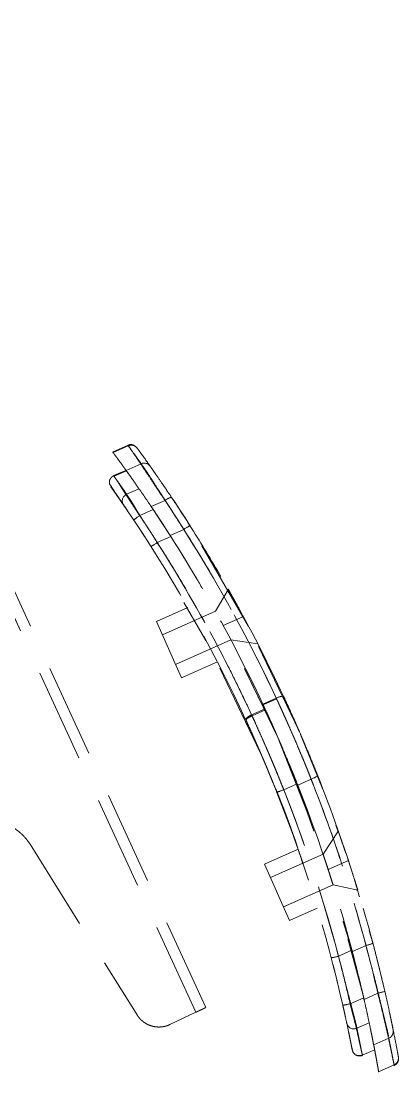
# Model space of a CAD drawing. Header units: millimetres. Extents: x 0 to 589, y 0 to 415.
# Drawn here: x 159.7 to 164.84, y 68.47 to 82.77 of the extents above; entities that cross this region are included whole.
import ezdxf

# ---------------------------------------------------------------- set-up
doc = ezdxf.new("R2010")
doc.units = ezdxf.units.MM
doc.linetypes.add('HIDDEN', pattern=[1.905, 1.27, -0.635])

msp = doc.modelspace()

# ---------------------------------------------------------------- linework, layer by layer
at = {"color": 7, "linetype": 'HIDDEN', "lineweight": 18}
for p, q in [((162.0799, 69.2811), (155.8945, 82.7265)), ((162.0799, 69.2811), (155.8945, 82.7264)), ((162.2154, 69.3452), (156.0381, 82.7731)), ((161.1561, 76.9976), (160.946, 76.904)), ((161.16, 76.9909), (160.9533, 76.8989)), ((160.9533, 76.8988), (160.9486, 76.9052)), ((161.3562, 76.8544), (161.3031, 76.9284)), ((161.1301, 76.6559), (161.3348, 76.7471)), ((161.133, 76.652), (160.9652, 76.5772)), ((161.1296, 76.6571), (161.1309, 76.6551)), ((160.9243, 76.428), (160.9243, 76.428)), ((160.9244, 76.4279), (160.9243, 76.428)), ((160.9245, 76.4277), (160.9244, 76.4279)), ((160.9245, 76.4278), (160.9244, 76.4279)), ((161.1368, 76.3318), (161.3056, 76.407)), ((161.4715, 76.164), (161.6594, 76.2477)), ((161.3155, 76.0412), (161.499, 76.1229)), ((161.4975, 76.1252), (161.4617, 76.1784)), ((161.7289, 75.771), (161.4888, 76.1381)), ((161.9144, 75.8537), (161.7289, 75.771)), ((162.798, 74.5318), (162.0013, 75.9016)), ((161.7391, 75.755), (161.5545, 75.6728)), ((162.5226, 75.0385), (162.3451, 74.7387)), ((162.217, 74.3401), (161.9149, 74.8573)), ((161.5431, 74.6009), (161.9709, 74.7914)), ((161.6247, 74.4178), (162.3451, 74.7386)), ((161.8848, 73.8336), (161.5431, 74.6009)), ((162.4514, 74.5455), (162.726, 74.6678)), ((163.4801, 73.1147), (162.8114, 74.5079)), ((161.8022, 74.016), (162.5566, 74.352)), ((162.5553, 74.3512), (162.9248, 74.295)), ((162.9572, 72.8187), (162.281, 74.226)), ((161.8837, 73.8331), (162.3741, 74.0514)), ((162.7417, 73.9591), (163.1879, 73.0393)), ((162.748, 73.9468), (163.1863, 73.0436)), ((163.182, 73.5484), (162.981, 73.4588)), ((163.1733, 73.5579), (162.9903, 73.4764)), ((163.1738, 73.5569), (163.1734, 73.5577)), ((163.021, 73.4102), (162.8387, 73.329)), ((162.8446, 73.3162), (163.027, 73.3974)), ((162.9856, 73.4854), (163.021, 73.4102)), ((163.027, 73.3974), (163.021, 73.4102)), ((162.7571, 73.2665), (162.7578, 73.2649)), ((162.7578, 73.2649), (162.7627, 73.2542)), ((162.8395, 73.3273), (162.8391, 73.3282)), ((162.8446, 73.3162), (162.8395, 73.3273)), ((163.1863, 73.0436), (163.6033, 71.983)), ((163.8064, 72.3147), (163.5048, 73.0633)), ((163.4587, 72.3912), (163.2761, 72.3098)), ((163.6869, 71.7457), (163.4587, 72.3911)), ((163.4656, 72.3739), (163.6486, 72.4554)), ((163.1821, 72.2753), (163.1825, 72.2741)), ((163.1821, 72.2753), (163.1825, 72.2741)), ((163.1825, 72.2741), (163.1831, 72.2726)), ((163.1825, 72.2741), (163.1831, 72.2726)), ((164.0212, 71.749), (163.8106, 71.4345)), ((159.8225, 71.5671), (161.2797, 69.244)), ((163.0136, 71.2988), (163.4701, 71.5021)), ((163.0951, 71.1158), (163.8106, 71.4344)), ((163.8106, 71.4344), (163.8106, 71.4344)), ((163.3553, 70.5315), (163.0136, 71.2988)), ((163.8805, 71.225), (164.1557, 71.3476)), ((163.2727, 70.714), (163.9492, 71.0153)), ((163.9479, 71.0145), (164.2855, 70.9441)), ((163.3542, 70.531), (163.7313, 70.699)), ((164.0839, 70.5212), (164.2052, 70.1248)), ((164.0868, 70.5102), (164.21, 70.1066)), ((164.4901, 70.2207), (164.44, 70.3923)), ((164.3647, 69.4782), (164.1491, 70.2782)), ((164.0213, 70.0429), (164.2052, 70.1248)), ((164.21, 70.1066), (164.3959, 70.1894)), ((164.3699, 69.4557), (164.5573, 69.5391)), ((164.3647, 69.4782), (164.1799, 69.3959)), ((161.7259, 69.1136), (162.0799, 69.2811)), ((164.4398, 69.1368), (164.2725, 69.0623)), ((164.4348, 69.1595), (164.4398, 69.1368)), ((164.7082, 68.9299), (164.5004, 68.8374)), ((164.2079, 68.7709), (164.2079, 68.771)), ((164.2079, 68.771), (164.2079, 68.7709)), ((164.2079, 68.7708), (164.2079, 68.7709)), ((164.2079, 68.7709), (164.2079, 68.7707)), ((164.2079, 68.7707), (164.2079, 68.7708)), ((164.2079, 68.7707), (164.2079, 68.7708)), ((164.3448, 68.6951), (164.5142, 68.7705)), ((164.5138, 68.768), (164.5127, 68.7737)), ((164.5646, 68.4681), (164.7799, 68.5639)), ((164.5683, 68.4707), (164.5685, 68.4698))]:
    msp.add_line(p, q, dxfattribs=at)
for points, knots in [([(161.6593, 76.2478), (161.6308, 76.2904), (161.6053, 76.3286), (161.5593, 76.3976), (161.5388, 76.4285), (161.4829, 76.5125), (161.4531, 76.5573), (161.4116, 76.6198), (161.3983, 76.64), (161.3721, 76.6793), (161.3594, 76.6984), (161.3228, 76.7534), (161.3003, 76.787), (161.2394, 76.8771), (161.2076, 76.9229), (161.1808, 76.9612), (161.1761, 76.9679), (161.168, 76.9794), (161.1647, 76.9841), (161.1566, 76.9957), (161.1537, 76.9997), (161.1539, 76.9994)], [0, 0, 0, 0, 0.0625, 0.0625, 0.125, 0.125, 0.25, 0.25, 0.3125, 0.3125, 0.375, 0.375, 0.5, 0.5, 0.75, 0.75, 0.8125, 0.8125, 0.875, 0.875, 1, 1, 1, 1]), ([(161.2813, 76.9588), (161.2628, 76.9766), (161.2354, 77.0031), (161.1872, 77.0099), (161.165, 77.0029), (161.1539, 76.9994)], [0, 0, 0, 0, 0.5067311, 0.7539431, 1, 1, 1, 1]), ([(161.2367, 76.9917), (161.2333, 76.9934), (161.22, 77), (161.1924, 77.0014), (161.1709, 76.9944), (161.16, 76.9909)], [0, 0, 0, 0, 0.1432226, 0.5658166, 1, 1, 1, 1]), ([(161.2754, 76.967), (161.2754, 76.967), (161.2783, 76.963), (161.2862, 76.9522), (161.2894, 76.9477), (161.2972, 76.937), (161.3017, 76.9308), (161.317, 76.9097), (161.3296, 76.8923), (161.3589, 76.8517), (161.3756, 76.8284), (161.4125, 76.7766), (161.4328, 76.748), (161.4658, 76.7013), (161.4772, 76.6851), (161.5009, 76.6514), (161.513, 76.634), (161.5509, 76.5796), (161.5785, 76.5399), (161.6314, 76.4628), (161.6509, 76.4341), (161.6956, 76.3683), (161.7206, 76.3311), (161.7491, 76.2885)], [0, 0, 0, 0, 0.125, 0.125, 0.1875, 0.1875, 0.25, 0.25, 0.375, 0.375, 0.5, 0.5, 0.625, 0.625, 0.6875, 0.6875, 0.75, 0.75, 0.875, 0.875, 0.9375, 0.9375, 1, 1, 1, 1]), ([(160.9507, 76.9024), (160.9525, 76.8999), (160.9557, 76.8956), (160.9721, 76.8734), (160.9912, 76.8474), (161.0161, 76.8134), (161.0577, 76.7564), (161.1125, 76.6806), (161.1797, 76.5865), (161.2399, 76.5013), (161.3108, 76.3997), (161.3904, 76.2841), (161.4443, 76.2041), (161.4714, 76.164)], [0, 0, 0, 0, 0.104573, 0.1800078, 0.253516, 0.3298189, 0.4028336, 0.5517597, 0.6253496, 0.7010649, 0.7971619, 0.8981033, 1, 1, 1, 1]), ([(161.3564, 76.7163), (161.3634, 76.7061), (161.3713, 76.6945), (161.3903, 76.6661), (161.4015, 76.6494), (161.4277, 76.61), (161.4427, 76.5871), (161.4675, 76.549), (161.4761, 76.5358), (161.4936, 76.5087), (161.5026, 76.4947), (161.5308, 76.4508), (161.5512, 76.4188), (161.5878, 76.3616), (161.601, 76.341), (161.6303, 76.2954), (161.6464, 76.2702), (161.6817, 76.2154), (161.7007, 76.1859), (161.7406, 76.1241), (161.7615, 76.0918), (161.8042, 76.0257), (161.8261, 75.9919), (161.8701, 75.9234), (161.8923, 75.8887), (161.9144, 75.8537)], [0, 0, 0, 0, 0.125, 0.125, 0.25, 0.25, 0.375, 0.375, 0.4375, 0.4375, 0.5, 0.5, 0.625, 0.625, 0.6875, 0.6875, 0.75, 0.75, 0.8125, 0.8125, 0.875, 0.875, 0.9375, 0.9375, 1, 1, 1, 1]), ([(161.5202, 76.6236), (161.5152, 76.6309), (161.4995, 76.6534), (161.4845, 76.6748), (161.4681, 76.6981), (161.461, 76.7081), (161.457, 76.7137)], [0, 0, 0, 0, 0.1100449, 0.3387099, 0.6254467, 1, 1, 1, 1]), ([(160.9606, 76.5838), (160.9544, 76.5806), (160.9428, 76.5746), (160.9288, 76.5623), (160.9184, 76.5495), (160.9085, 76.5325), (160.9024, 76.5122), (160.901, 76.4679), (160.9208, 76.4504), (160.955, 76.3934), (160.9915, 76.3401), (161.0462, 76.2599), (161.0992, 76.1831), (161.1356, 76.1292), (161.1383, 76.1252)], [0, 0, 0, 0, 0.0231977, 0.0440981, 0.0636176, 0.0825198, 0.120809, 0.1631274, 0.399328, 0.5732452, 0.6721943, 0.7758772, 0.9835395, 1, 1, 1, 1]), ([(161.1309, 76.6551), (161.1275, 76.6535), (161.1186, 76.6493), (161.1025, 76.6422), (161.0696, 76.6282), (161.0178, 76.6085), (160.9815, 76.5928), (160.9588, 76.583)], [0, 0, 0, 0, 0.0491446, 0.1286297, 0.2116093, 0.5080118, 1, 1, 1, 1]), ([(161.3148, 76.0408), (161.3012, 76.0623), (161.2879, 76.0831), (161.2614, 76.124), (161.2483, 76.144), (161.222, 76.1838), (161.209, 76.2034), (161.1828, 76.2428), (161.1697, 76.2624), (161.1432, 76.3026), (161.1298, 76.3232), (161.1093, 76.3552), (161.1024, 76.366), (161.0888, 76.3876), (161.0821, 76.3984), (161.0628, 76.4292), (161.0516, 76.4471), (161.0324, 76.4769), (161.0243, 76.4892), (161.0096, 76.5113), (161.0032, 76.5208), (160.9925, 76.5367), (160.9881, 76.5432), (160.9766, 76.5602), (160.9712, 76.568), (160.9636, 76.5792), (160.9614, 76.5825), (160.96, 76.5846), (160.9608, 76.5833), (160.9622, 76.5815)], [0, 0, 0, 0, 0.0625, 0.0625, 0.125, 0.125, 0.1875, 0.1875, 0.25, 0.25, 0.3125, 0.3125, 0.34375, 0.34375, 0.375, 0.375, 0.4375, 0.4375, 0.5, 0.5, 0.5625, 0.5625, 0.625, 0.625, 0.75, 0.75, 0.875, 0.875, 1, 1, 1, 1]), ([(161.1722, 76.5969), (161.1714, 76.5979), (161.158, 76.6169), (161.1431, 76.6377), (161.1269, 76.6606), (161.1287, 76.6583), (161.1296, 76.6571)], [0, 0, 0, 0, 0.0177557, 0.3318414, 0.6642434, 1, 1, 1, 1]), ([(160.9243, 76.428), (160.9238, 76.4288), (160.9225, 76.4305), (160.9204, 76.4335), (160.9197, 76.4346), (160.9197, 76.4346)], [0, 0, 0, 0, 0.5, 0.5, 1, 1, 1, 1]), ([(160.9197, 76.4346), (160.9197, 76.4346), (160.9227, 76.4303), (160.9329, 76.416), (160.9372, 76.4099), (160.9458, 76.3977), (160.949, 76.3932), (160.9564, 76.3828), (160.9606, 76.3769), (160.97, 76.3635), (160.9752, 76.3562), (160.9862, 76.3406), (160.9921, 76.3321), (161.0053, 76.3134), (161.0125, 76.3031), (161.0282, 76.2806), (161.0367, 76.2685), (161.0631, 76.2304), (161.0819, 76.2033), (161.1197, 76.1484), (161.1388, 76.1204), (161.1578, 76.0924)], [0, 0, 0, 0, 0.25, 0.25, 0.375, 0.375, 0.4375, 0.4375, 0.5, 0.5, 0.5625, 0.5625, 0.625, 0.625, 0.6875, 0.6875, 0.75, 0.75, 0.875, 0.875, 1, 1, 1, 1]), ([(161.3056, 76.407), (161.3063, 76.406), (161.3078, 76.4039), (161.3096, 76.4013), (161.3112, 76.3989), (161.3121, 76.3976), (161.3126, 76.3969)], [0, 0, 0, 0, 0.23060759, 0.47403372, 0.73045119, 1, 1, 1, 1]), ([(161.3126, 76.3969), (161.3144, 76.3944), (161.3166, 76.3912), (161.3254, 76.3784), (161.3269, 76.3762)], [0, 0, 0, 0, 0.8310696, 1, 1, 1, 1]), ([(161.1439, 76.3217), (161.1462, 76.3184), (161.1477, 76.3161), (161.1522, 76.3095), (161.1552, 76.305), (161.1642, 76.2914), (161.1702, 76.2824), (161.1829, 76.263), (161.1878, 76.2555), (161.1967, 76.2417), (161.2, 76.2366), (161.2074, 76.2251), (161.2114, 76.2187), (161.2201, 76.2047), (161.2248, 76.1972), (161.2354, 76.1795), (161.2413, 76.1694), (161.2547, 76.1462), (161.2622, 76.133), (161.2766, 76.1085), (161.2835, 76.097), (161.2966, 76.0755), (161.3028, 76.0655), (161.3151, 76.0461), (161.3211, 76.0366), (161.333, 76.018), (161.3389, 76.0089), (161.3507, 75.9907), (161.3567, 75.9815), (161.3685, 75.9633), (161.3741, 75.9547), (161.3858, 75.9367), (161.3921, 75.9271), (161.4062, 75.9054), (161.414, 75.8934), (161.431, 75.8674), (161.44, 75.8535), (161.4676, 75.8107), (161.4868, 75.7807), (161.5138, 75.738), (161.5224, 75.7241), (161.5388, 75.6977), (161.5465, 75.6851), (161.5538, 75.6725)], [0, 0, 0, 0, 0.125, 0.125, 0.25, 0.25, 0.375, 0.375, 0.4375, 0.4375, 0.46875, 0.46875, 0.5, 0.5, 0.53125, 0.53125, 0.5625, 0.5625, 0.59375, 0.59375, 0.625, 0.625, 0.65625, 0.65625, 0.6875, 0.6875, 0.71875, 0.71875, 0.75, 0.75, 0.78125, 0.78125, 0.8125, 0.8125, 0.84375, 0.84375, 0.875, 0.875, 0.9375, 0.9375, 0.96875, 0.96875, 1, 1, 1, 1]), ([(163.1732, 73.558), (162.9575, 74.0215), (162.724, 74.477), (162.3456, 75.1497), (162.2147, 75.3723), (161.947, 75.8085), (161.8101, 76.0221), (161.6594, 76.2477)], [0, 0, 0, 0, 0.5, 0.5, 0.75, 0.75, 1, 1, 1, 1]), ([(162.0013, 75.9016), (161.9519, 75.9788), (161.866, 76.113), (161.7793, 76.243), (161.7424, 76.2982)], [0, 0, 0, 0, 0.5750177, 1, 1, 1, 1]), ([(161.7491, 76.2885), (161.9011, 76.0611), (162.0389, 75.8456), (162.3085, 75.4058), (162.4403, 75.1814), (162.8216, 74.5032), (163.0569, 74.0441), (163.2751, 73.5751)], [0, 0, 0, 0, 0.25, 0.25, 0.5, 0.5, 1, 1, 1, 1]), ([(161.3778, 75.7621), (161.3602, 75.789), (161.343, 75.8153), (161.3216, 75.8478), (161.3152, 75.8576), (161.3036, 75.8752), (161.2983, 75.8831), (161.2876, 75.8993), (161.282, 75.9077), (161.2711, 75.9242), (161.2657, 75.9322), (161.2498, 75.956), (161.2393, 75.9718), (161.2189, 76.0022), (161.2087, 76.0173), (161.19, 76.045), (161.1819, 76.057), (161.1708, 76.0734), (161.1672, 76.0786), (161.1604, 76.0886), (161.1572, 76.0934), (161.1483, 76.1064), (161.1436, 76.1134), (161.1308, 76.1321), (161.1248, 76.1408), (161.1155, 76.1544), (161.1122, 76.1592), (161.1073, 76.1663), (161.1057, 76.1687), (161.1018, 76.1743), (161.0995, 76.1776), (161.0948, 76.1846)], [0, 0, 0, 0, 0.0625, 0.0625, 0.09375, 0.09375, 0.125, 0.125, 0.15625, 0.15625, 0.1875, 0.1875, 0.25, 0.25, 0.3125, 0.3125, 0.375, 0.375, 0.40625, 0.40625, 0.4375, 0.4375, 0.5, 0.5, 0.625, 0.625, 0.75, 0.75, 0.875, 0.875, 1, 1, 1, 1]), ([(162.9903, 73.4764), (162.7743, 73.9387), (162.5394, 74.3951), (162.0328, 75.2923), (161.761, 75.733), (161.4714, 76.164)], [0, 0, 0, 0, 0.5, 0.5, 1, 1, 1, 1]), ([(161.4947, 76.1294), (161.505, 76.1139), (161.5402, 76.0613), (161.5984, 75.9732), (161.6697, 75.8644), (161.7153, 75.7925), (161.7391, 75.755)], [0, 0, 0, 0, 0.12801252, 0.43443216, 0.70549076, 1, 1, 1, 1]), ([(161.4991, 76.1228), (161.5636, 76.0252), (161.6927, 75.8298), (161.8796, 75.5332), (162.061, 75.2337), (162.1941, 75.0075), (162.265, 74.8804), (162.2793, 74.8548)], [0, 0, 0, 0, 0.23495246, 0.47032759, 0.70549411, 0.94075658, 1, 1, 1, 1]), ([(162.8391, 73.3282), (162.8132, 73.3839), (162.7613, 73.4954), (162.6547, 73.7174), (162.4628, 74.104), (162.1719, 74.6504), (161.8594, 75.1877), (161.6292, 75.5583), (161.4947, 75.7685), (161.4261, 75.8729), (161.3918, 75.9251)], [0, 0, 0, 0, 0.0625024, 0.1250048, 0.2500079, 0.5000002, 0.7499922, 0.8749952, 0.9374977, 1, 1, 1, 1]), ([(161.9144, 75.8537), (162.4692, 74.9806), (163.201, 73.6074), (163.9592, 71.678), (164.2605, 70.6981), (164.3959, 70.1894)], [0, 0, 0, 0, 0.5, 0.75, 1, 1, 1, 1]), ([(161.5539, 75.6724), (161.8515, 75.2064), (162.13, 74.7276), (162.6463, 73.7479), (162.884, 73.2469), (163.1003, 72.737)], [0, 0, 0, 0, 0.5, 0.5, 1, 1, 1, 1]), ([(162.726, 74.6678), (162.6998, 74.7161), (162.6473, 74.8127), (162.5783, 74.9365), (162.5351, 75.0128), (162.5162, 75.046), (162.5216, 75.0366), (162.5216, 75.0366)], [0, 0, 0, 0, 0.2499294, 0.4992035, 0.7493412, 0.999175, 1, 1, 1, 1]), ([(163.2751, 73.5751), (163.2876, 73.5484), (163.2997, 73.5222), (163.324, 73.4693), (163.3362, 73.4428), (163.3598, 73.3908), (163.3716, 73.3647), (163.3953, 73.3121), (163.407, 73.2858), (163.4304, 73.2333), (163.442, 73.207), (163.4654, 73.1538), (163.4772, 73.1269), (163.5127, 73.045), (163.537, 72.9886), (163.5614, 72.931)], [0, 0, 0, 0, 0.125, 0.125, 0.25, 0.25, 0.375, 0.375, 0.5, 0.5, 0.625, 0.625, 0.75, 0.75, 1, 1, 1, 1]), ([(162.9902, 73.4764), (162.9904, 73.476), (162.9913, 73.4742), (162.9934, 73.4697), (162.997, 73.4621), (163.002, 73.4513), (163.0103, 73.4335), (163.0273, 73.3968), (163.0516, 73.3439), (163.082, 73.2773), (163.1119, 73.2112), (163.142, 73.1439), (163.1815, 73.0547), (163.2316, 72.9398), (163.2918, 72.7989), (163.3398, 72.6842), (163.3741, 72.6009), (163.3934, 72.5537), (163.4138, 72.5034), (163.434, 72.4533), (163.4529, 72.4058), (163.4623, 72.3821), (163.4656, 72.3739)], [0, 0, 0, 0, 0.0012402, 0.0054197, 0.0125434, 0.0226119, 0.0356256, 0.0624964, 0.1251733, 0.1841323, 0.2505218, 0.3131945, 0.3755581, 0.4996841, 0.6246872, 0.7497716, 0.8042866, 0.8459975, 0.874908, 0.9374513, 0.9783959, 1, 1, 1, 1]), ([(162.8387, 73.329), (162.8357, 73.3276), (162.8296, 73.3248), (162.8204, 73.3202), (162.8111, 73.3152), (162.8019, 73.31), (162.7929, 73.3045), (162.7845, 73.299), (162.7786, 73.2947), (162.7741, 73.2912), (162.77, 73.2879), (162.7648, 73.2831), (162.7598, 73.2774), (162.7562, 73.2713), (162.7567, 73.2683), (162.757, 73.2666)], [0, 0, 0, 0, 0.06263141, 0.12857829, 0.19770314, 0.26977846, 0.34448034, 0.42138812, 0.49999177, 0.52444075, 0.57425066, 0.64894903, 0.74713462, 0.86582056, 1, 1, 1, 1]), ([(162.8395, 73.3273), (162.8364, 73.3258), (162.8301, 73.3229), (162.8207, 73.3182), (162.8113, 73.3132), (162.8021, 73.3079), (162.7933, 73.3025), (162.785, 73.2971), (162.7758, 73.2904), (162.7669, 73.2828), (162.7602, 73.2752), (162.757, 73.2691), (162.7575, 73.2663), (162.7578, 73.2649)], [0, 0, 0, 0, 0.0648839, 0.132462, 0.202501, 0.2746906, 0.3486461, 0.4239165, 0.4999988, 0.6329529, 0.7620521, 0.8849569, 1, 1, 1, 1]), ([(162.7627, 73.2542), (162.7625, 73.2549), (162.7621, 73.2563), (162.7625, 73.2588), (162.7637, 73.2615), (162.7654, 73.2643), (162.7676, 73.2671), (162.77, 73.2697), (162.7725, 73.2722), (162.775, 73.2744), (162.7772, 73.2763), (162.7792, 73.2779), (162.7808, 73.2791), (162.782, 73.28), (162.7866, 73.2835), (162.7957, 73.2899), (162.8111, 73.2992), (162.8276, 73.3081), (162.8391, 73.3136), (162.8446, 73.3162)], [0, 0, 0, 0, 0.06385, 0.1250652, 0.1829893, 0.2370539, 0.2867891, 0.3318241, 0.3718808, 0.406762, 0.4363363, 0.4605233, 0.4792784, 0.4925805, 0.5004221, 0.6310806, 0.7594319, 0.8830427, 1, 1, 1, 1]), ([(162.7627, 73.2542), (162.7668, 73.2454), (162.775, 73.2276), (162.797, 73.1795), (162.8109, 73.1489), (162.841, 73.0823), (162.857, 73.0465), (162.8888, 72.9749), (162.9048, 72.9388), (162.9264, 72.8894), (162.9331, 72.8738), (162.9455, 72.8454), (162.951, 72.8326), (162.9608, 72.81), (162.9651, 72.8001), (162.9722, 72.7836), (162.9749, 72.7771), (162.9795, 72.7665), (162.9813, 72.7622), (162.9851, 72.7534), (162.987, 72.7488), (162.9941, 72.7323), (163, 72.7185), (163.0056, 72.7052)], [0, 0, 0, 0, 0.125, 0.125, 0.25, 0.25, 0.375, 0.375, 0.5, 0.5, 0.5625, 0.5625, 0.625, 0.625, 0.6875, 0.6875, 0.75, 0.75, 0.8125, 0.8125, 0.875, 0.875, 1, 1, 1, 1]), ([(163.0353, 72.8891), (163.0204, 72.9233), (163.0022, 72.9651), (162.9641, 73.0518), (162.9443, 73.0964), (162.9063, 73.1812), (162.8879, 73.2218), (162.8662, 73.2694), (162.8599, 73.283), (162.8501, 73.3042), (162.8466, 73.3119), (162.8446, 73.3162)], [0, 0, 0, 0, 0.25, 0.25, 0.5, 0.5, 0.75, 0.75, 0.875, 0.875, 1, 1, 1, 1]), ([(163.5353, 71.2971), (163.521, 71.3445), (163.3653, 71.864), (163.1515, 72.3642), (162.9572, 72.8187)], [0, 0, 0, 0, 0.0914074, 1, 1, 1, 1]), ([(163.1787, 72.551), (163.1726, 72.5657), (163.1665, 72.5805), (163.1544, 72.6096), (163.1484, 72.624), (163.1363, 72.6529), (163.1302, 72.6675), (163.1183, 72.6957), (163.1127, 72.709), (163.1044, 72.7285), (163.1016, 72.735), (163.096, 72.7482), (163.0931, 72.7549), (163.0845, 72.7751), (163.079, 72.7879), (163.0705, 72.8077), (163.0671, 72.8155), (163.0552, 72.843), (163.0462, 72.8638), (163.0353, 72.8891)], [0, 0, 0, 0, 0.125, 0.125, 0.25, 0.25, 0.375, 0.375, 0.5, 0.5, 0.5625, 0.5625, 0.625, 0.625, 0.75, 0.75, 0.875, 0.875, 1, 1, 1, 1]), ([(163.5614, 72.931), (163.5914, 72.8602), (163.6217, 72.7875), (163.6662, 72.6791), (163.6809, 72.6428), (163.703, 72.588), (163.7104, 72.5698), (163.7248, 72.5337), (163.7319, 72.5158), (163.739, 72.498)], [0, 0, 0, 0, 0.5, 0.5, 0.75, 0.75, 0.875, 0.875, 1, 1, 1, 1]), ([(163.0287, 72.6504), (163.0356, 72.6341), (163.043, 72.6166), (163.0574, 72.582), (163.0647, 72.5645), (163.072, 72.5467)], [0, 0, 0, 0, 0.5, 0.5, 1, 1, 1, 1]), ([(163.072, 72.5467), (163.0823, 72.5218), (163.0928, 72.4965), (163.1129, 72.4473), (163.1227, 72.4232), (163.132, 72.4002)], [0, 0, 0, 0, 0.5, 0.5, 1, 1, 1, 1]), ([(163.2566, 72.3588), (163.2465, 72.3843), (163.2343, 72.4147), (163.2078, 72.4802), (163.1934, 72.5153), (163.1787, 72.551)], [0, 0, 0, 0, 0.5, 0.5, 1, 1, 1, 1]), ([(163.739, 72.498), (163.9285, 72.0202), (164.0989, 71.5389), (164.4043, 70.5572), (164.5393, 70.0567), (164.6517, 69.5684)], [0, 0, 0, 0, 0.5, 0.5, 1, 1, 1, 1]), ([(164.5573, 69.5391), (164.4557, 69.9809), (164.3353, 70.4325), (164.0649, 71.3234), (163.9152, 71.761), (163.75, 72.1946)], [0, 0, 0, 0, 0.5, 0.5, 1, 1, 1, 1]), ([(159.3883, 71.8768), (159.3972, 71.8746), (159.4151, 71.8703), (159.4414, 71.8625), (159.4673, 71.8537), (159.4928, 71.844), (159.5178, 71.8333), (159.5424, 71.8216), (159.5665, 71.8089), (159.5902, 71.7953), (159.6134, 71.7807), (159.6437, 71.7599), (159.6799, 71.7319), (159.7205, 71.6952), (159.7578, 71.6555), (159.7923, 71.6129), (159.8124, 71.5824), (159.8225, 71.5671)], [0, 0, 0, 0, 0.05046773, 0.10062783, 0.15055595, 0.20032882, 0.25002389, 0.29971896, 0.34949183, 0.39941995, 0.44958005, 0.50004778, 0.60065685, 0.70033856, 0.79970922, 0.89939093, 1, 1, 1, 1]), ([(164.3051, 70.854), (164.2735, 70.9657), (164.1805, 71.2944), (164.0631, 71.6158), (163.9855, 71.8279)], [0, 0, 0, 0, 0.3398352, 1, 1, 1, 1]), ([(163.8106, 71.4345), (163.8106, 71.4346), (163.8123, 71.4292), (163.8195, 71.4077), (163.8249, 71.3916), (163.8384, 71.3515), (163.8465, 71.3274), (163.8636, 71.2764), (163.8726, 71.2494), (163.8805, 71.225)], [0, 0, 0, 0, 0.25, 0.25, 0.5, 0.5, 0.75, 0.75, 1, 1, 1, 1]), ([(163.8805, 71.225), (163.8865, 71.2067), (163.8929, 71.1868), (163.9055, 71.1475), (163.9117, 71.1281), (163.9229, 71.0926), (163.9281, 71.0765), (163.9367, 71.0493), (163.9402, 71.0382), (163.948, 71.0141), (163.9492, 71.0104), (163.9438, 71.0278), (163.9372, 71.0488), (163.9183, 71.1075), (163.9062, 71.1452), (163.8802, 71.225), (163.8664, 71.267), (163.8416, 71.3422), (163.8306, 71.3752), (163.8152, 71.4213), (163.8108, 71.4343), (163.8106, 71.4345)], [0, 0, 0, 0, 0.0625, 0.0625, 0.125, 0.125, 0.1875, 0.1875, 0.25, 0.25, 0.375, 0.375, 0.5, 0.5, 0.625, 0.625, 0.75, 0.75, 0.875, 0.875, 1, 1, 1, 1]), ([(163.9478, 71.0147), (163.9477, 71.0147), (163.9477, 71.0149), (163.9473, 71.0162), (163.9466, 71.0184), (163.9456, 71.0215), (163.9443, 71.0256), (163.9418, 71.0337), (163.937, 71.0489), (163.9286, 71.0753), (163.9184, 71.1073), (163.9066, 71.1439), (163.8938, 71.1835), (163.8804, 71.2247), (163.8669, 71.266), (163.8538, 71.3056), (163.8417, 71.3421), (163.831, 71.374), (163.8221, 71.4003), (163.8163, 71.4176), (163.8128, 71.4278), (163.8109, 71.4334), (163.8107, 71.4341), (163.8106, 71.4344)], [0, 0, 0, 0, 0.02106225, 0.04194268, 0.06273353, 0.08352823, 0.10442019, 0.12550151, 0.18788314, 0.25034205, 0.31275988, 0.37524209, 0.43773919, 0.50024978, 0.56292201, 0.62555836, 0.68801475, 0.75041514, 0.81289517, 0.87532941, 0.91701954, 0.95833311, 1, 1, 1, 1]), ([(163.8106, 71.4343), (163.8107, 71.434), (163.8108, 71.4337), (163.8139, 71.4247), (163.8142, 71.4237)], [0, 0, 0, 0, 0.89212457, 1, 1, 1, 1]), ([(163.8564, 71.2978), (163.8575, 71.2942), (163.8649, 71.2722), (163.8733, 71.2465), (163.8803, 71.225)], [0, 0, 0, 0, 0.1594109, 1, 1, 1, 1]), ([(164.2835, 70.9447), (164.2835, 70.9446), (164.2867, 70.9343), (164.2755, 70.971), (164.2495, 71.0551), (164.207, 71.1907), (164.1728, 71.2953), (164.1557, 71.3476)], [0, 0, 0, 0, 0.0008609, 0.2505562, 0.5007403, 0.7502075, 1, 1, 1, 1]), ([(164.2052, 70.1248), (164.2158, 70.0843), (164.2381, 69.9994), (164.2721, 69.8654), (164.3091, 69.7154), (164.3444, 69.5675), (164.3647, 69.4782), (164.3735, 69.4395)], [0, 0, 0, 0, 0.1715468, 0.360532, 0.5668968, 0.8125722, 1, 1, 1, 1]), ([(164.3959, 70.1894), (164.4136, 70.1231), (164.4291, 70.0641), (164.4569, 69.9574), (164.4816, 69.8621), (164.5018, 69.7831), (164.5207, 69.7087), (164.5295, 69.6738), (164.5554, 69.5707), (164.5719, 69.5043), (164.6023, 69.3808), (164.6163, 69.3237), (164.6412, 69.2208), (164.6521, 69.1752), (164.6708, 69.0966), (164.6785, 69.0636), (164.6877, 69.0237), (164.6904, 69.012), (164.6952, 68.9905), (164.6974, 68.9807), (164.7013, 68.963), (164.7031, 68.955), (164.706, 68.9414), (164.7071, 68.9357), (164.7084, 68.9295)], [0, 0, 0, 0, 0.0625, 0.0625, 0.125, 0.1875, 0.1875, 0.25, 0.25, 0.375, 0.375, 0.5, 0.5, 0.625, 0.625, 0.75, 0.75, 0.8125, 0.8125, 0.875, 0.875, 0.9375, 0.9375, 1, 1, 1, 1]), ([(164.6595, 69.5337), (164.6478, 69.585), (164.6261, 69.6792), (164.5886, 69.835), (164.5445, 70.0128), (164.5099, 70.145), (164.4901, 70.2207)], [0, 0, 0, 0, 0.2364536, 0.4348824, 0.6761478, 1, 1, 1, 1]), ([(164.0082, 69.6814), (164.005, 69.6949), (163.979, 69.8048), (163.9486, 69.921), (163.9219, 70.023)], [0, 0, 0, 0, 0.1226341, 1, 1, 1, 1]), ([(164.0258, 70.0263), (164.0532, 69.9201), (164.0837, 69.8023), (164.1301, 69.6224), (164.1457, 69.5619), (164.1685, 69.4726), (164.1761, 69.443), (164.1913, 69.3837), (164.1989, 69.3543), (164.2129, 69.3001), (164.2194, 69.2752), (164.2312, 69.2301), (164.2364, 69.2099), (164.2454, 69.1751), (164.2491, 69.1605), (164.2553, 69.1357), (164.2578, 69.1256), (164.264, 69.0997), (164.2666, 69.0883), (164.2705, 69.0712), (164.2717, 69.0656), (164.2725, 69.0623)], [0, 0, 0, 0, 0.25, 0.25, 0.375, 0.375, 0.4375, 0.4375, 0.5, 0.5, 0.5625, 0.5625, 0.625, 0.625, 0.6875, 0.6875, 0.75, 0.75, 0.875, 0.875, 1, 1, 1, 1]), ([(164.7803, 68.5568), (164.7804, 68.5561), (164.7792, 68.5623), (164.7753, 68.5811), (164.7736, 68.589), (164.7696, 68.6083), (164.7672, 68.6197), (164.759, 68.6591), (164.7522, 68.6923), (164.7361, 68.7693), (164.7269, 68.8131), (164.7066, 68.9079), (164.6954, 68.9592), (164.6712, 69.0677), (164.6581, 69.125), (164.6167, 69.3023), (164.5864, 69.4273), (164.5573, 69.539)], [0, 0, 0, 0, 0.125, 0.125, 0.1875, 0.1875, 0.25, 0.25, 0.375, 0.375, 0.5, 0.5, 0.625, 0.625, 0.75, 0.75, 1, 1, 1, 1]), ([(164.6517, 69.5684), (164.6628, 69.5202), (164.6747, 69.4676), (164.6987, 69.3598), (164.7107, 69.3047), (164.7452, 69.1429), (164.7661, 69.0405), (164.8012, 68.8631), (164.8155, 68.7876), (164.8269, 68.7262), (164.8289, 68.7155), (164.8322, 68.6974), (164.8336, 68.6901), (164.8369, 68.6723), (164.838, 68.6661), (164.838, 68.6661)], [0, 0, 0, 0, 0.125, 0.125, 0.25, 0.25, 0.5, 0.5, 0.75, 0.75, 0.8125, 0.8125, 0.875, 0.875, 1, 1, 1, 1]), ([(164.3476, 68.6939), (164.3478, 68.693), (164.3474, 68.695), (164.3445, 68.7074), (164.3422, 68.7173), (164.3366, 68.7422), (164.3332, 68.7572), (164.3253, 68.793), (164.3207, 68.8139), (164.3122, 68.8519), (164.3092, 68.8657), (164.3023, 68.8963), (164.2985, 68.9132), (164.2858, 68.9692), (164.2757, 69.013), (164.2526, 69.1105), (164.2398, 69.1637), (164.2195, 69.2456), (164.2125, 69.2734), (164.2014, 69.3164), (164.1976, 69.331), (164.1893, 69.3616), (164.1849, 69.3774), (164.1794, 69.3957)], [0, 0, 0, 0, 0.125, 0.125, 0.25, 0.25, 0.375, 0.375, 0.5, 0.5, 0.5625, 0.5625, 0.625, 0.625, 0.75, 0.75, 0.875, 0.875, 0.9375, 0.9375, 0.96875, 0.96875, 1, 1, 1, 1]), ([(164.5683, 68.4712), (164.5678, 68.474), (164.5665, 68.4812), (164.5615, 68.5092), (164.5531, 68.5571), (164.5402, 68.628), (164.5255, 68.7069), (164.5103, 68.7869), (164.4956, 68.8627), (164.4784, 68.9491), (164.4557, 69.0614), (164.4296, 69.1854), (164.3996, 69.3236), (164.3803, 69.4093), (164.3699, 69.4557)], [0, 0, 0, 0, 0.04780246, 0.12166314, 0.21071644, 0.30859982, 0.4146625, 0.48173394, 0.55313131, 0.62831304, 0.70706027, 0.82579109, 0.90575711, 1, 1, 1, 1]), ([(161.2797, 69.2439), (161.283, 69.2388), (161.2896, 69.2286), (161.3005, 69.214), (161.312, 69.2001), (161.3242, 69.1867), (161.3371, 69.174), (161.3507, 69.162), (161.3768, 69.1412), (161.4181, 69.1154), (161.4775, 69.0922), (161.5401, 69.0798), (161.5933, 69.0793), (161.6354, 69.0845), (161.6664, 69.0913), (161.6968, 69.1008), (161.7161, 69.1093), (161.7259, 69.1137)], [0, 0, 0, 0, 0.035982, 0.0717214, 0.1073144, 0.1428585, 0.1784516, 0.2141909, 0.250173, 0.375101, 0.500029, 0.624957, 0.749885, 0.8126748, 0.8749425, 0.9372102, 1, 1, 1, 1]), ([(162.0799, 69.2811), (162.0837, 69.2829), (162.0913, 69.2864), (162.1026, 69.2918), (162.1138, 69.2971), (162.1247, 69.3022), (162.1352, 69.3072), (162.1452, 69.3119), (162.1546, 69.3163), (162.1633, 69.3204), (162.1713, 69.3242), (162.1786, 69.3276), (162.1851, 69.3307), (162.1908, 69.3334), (162.1958, 69.3358), (162.2001, 69.3378), (162.2037, 69.3395), (162.2067, 69.341), (162.2092, 69.3421), (162.2111, 69.3431), (162.2127, 69.3438), (162.2138, 69.3444), (162.2146, 69.3448), (162.2151, 69.345), (162.2154, 69.3452), (162.2154, 69.3452), (162.2154, 69.3452)], [0, 0, 0, 0, 0.0532788, 0.1068707, 0.160535, 0.2140266, 0.267102, 0.3195246, 0.3710706, 0.4215336, 0.4707282, 0.5184925, 0.5646897, 0.6092082, 0.6519614, 0.6928861, 0.7319407, 0.7691029, 0.8043671, 0.837742, 0.869248, 0.8989148, 0.9267795, 0.9528843, 0.9772751, 1, 1, 1, 1]), ([(164.0831, 69.3643), (164.0883, 69.341), (164.0936, 69.3178), (164.1039, 69.2714), (164.109, 69.2482), (164.1241, 69.1793), (164.1338, 69.134), (164.1515, 69.0505), (164.1594, 69.0125), (164.1695, 68.9633), (164.1726, 68.9484), (164.1781, 68.9212), (164.1806, 68.9089), (164.1874, 68.875), (164.1911, 68.8563), (164.1974, 68.8243), (164.2, 68.8111), (164.2043, 68.7891), (164.206, 68.7804), (164.2083, 68.7687), (164.2088, 68.766), (164.2088, 68.766)], [0, 0, 0, 0, 0.0625, 0.0625, 0.125, 0.125, 0.25, 0.25, 0.375, 0.375, 0.4375, 0.4375, 0.5, 0.5, 0.625, 0.625, 0.75, 0.75, 0.875, 0.875, 1, 1, 1, 1]), ([(164.7659, 69.0403), (164.7645, 69.0472), (164.7621, 69.0591), (164.7552, 69.093), (164.7444, 69.1451), (164.7325, 69.2028), (164.72, 69.2605), (164.7166, 69.2764)], [0, 0, 0, 0, 0.2884343, 0.4963227, 0.6656076, 0.9078258, 1, 1, 1, 1]), ([(164.3464, 68.6991), (164.3406, 68.7292), (164.3289, 68.7897), (164.3106, 68.8803), (164.2918, 68.9714), (164.2788, 69.0322), (164.2722, 69.0627)], [0, 0, 0, 0, 0.247346, 0.4964612, 0.7473459, 1, 1, 1, 1]), ([(164.2014, 68.8099), (164.2044, 68.794), (164.2119, 68.7539), (164.2251, 68.7247), (164.2449, 68.7058), (164.2593, 68.6974), (164.2728, 68.6923), (164.28, 68.6903), (164.2853, 68.689), (164.2906, 68.6879), (164.2979, 68.6867), (164.3217, 68.6846), (164.3358, 68.6895), (164.3477, 68.6937)], [0, 0, 0, 0, 0.2017313, 0.5063855, 0.6273733, 0.7146376, 0.7454943, 0.7586379, 0.7710989, 0.7837529, 0.7972858, 0.8283196, 1, 1, 1, 1]), ([(164.5005, 68.837), (164.4997, 68.8413), (164.4987, 68.8466), (164.4963, 68.8586), (164.4959, 68.8605)], [0, 0, 0, 0, 0.8365144, 1, 1, 1, 1]), ([(164.5683, 68.4711), (164.5611, 68.5115), (164.5467, 68.5928), (164.5241, 68.7149), (164.5084, 68.7964), (164.5005, 68.8374)], [0, 0, 0, 0, 0.3298618, 0.6631951, 1, 1, 1, 1]), ([(164.7803, 68.5568), (164.7904, 68.5627), (164.8121, 68.5753), (164.831, 68.605), (164.8403, 68.6371), (164.8379, 68.6608), (164.8367, 68.6733)], [0, 0, 0, 0, 0.1955458, 0.4184592, 0.6909974, 1, 1, 1, 1])]:
    msp.add_open_spline(points, degree=3, knots=knots, dxfattribs=at)
for points in [[(161.16, 76.9909), (161.2212, 76.9069), (161.2794, 76.8256), (161.3348, 76.7471)], [(161.2813, 76.9588), (161.2775, 76.9641), (161.2754, 76.967), (161.2754, 76.967)], [(161.3348, 76.7471), (161.3784, 76.7666), (161.4296, 76.7526), (161.457, 76.7137)], [(161.3348, 76.7471), (161.3413, 76.7378), (161.3483, 76.728), (161.3564, 76.7163)], [(160.9652, 76.5772), (160.9645, 76.5779), (160.9633, 76.5799), (160.9621, 76.5815)], [(160.9651, 76.5772), (161.0251, 76.4929), (161.0823, 76.4111), (161.1369, 76.3318)], [(160.9244, 76.428), (160.9243, 76.428), (160.9243, 76.428), (160.9243, 76.428)], [(160.9244, 76.428), (160.9244, 76.428), (160.9244, 76.428), (160.9244, 76.428)], [(161.1366, 76.3317), (161.0801, 76.3055), (161.06, 76.2352), (161.0947, 76.1846)], [(161.1366, 76.3317), (161.14, 76.3271), (161.1422, 76.3241), (161.1439, 76.3217)], [(161.6593, 76.2478), (161.7045, 76.2776), (161.7443, 76.2957), (161.7491, 76.2885)], [(161.499, 76.1229), (161.4985, 76.1237), (161.498, 76.1244), (161.4975, 76.1252)], [(161.1578, 76.0924), (161.1838, 76.0543), (161.2097, 76.0159), (161.2344, 75.9791)], [(161.2344, 75.9791), (161.2324, 75.9821), (161.2685, 76.0098), (161.3148, 76.0408)], [(162.757, 73.2666), (162.3261, 74.2002), (161.8172, 75.1098), (161.2344, 75.9791)], [(161.3918, 75.9251), (161.3662, 75.9636), (161.3405, 76.0021), (161.3149, 76.0406)], [(161.9144, 75.8537), (161.9607, 75.8831), (161.9995, 75.9045), (162.0013, 75.9016)], [(161.4563, 75.6405), (161.4351, 75.6736), (161.4059, 75.7189), (161.3778, 75.7621)], [(161.4677, 75.6229), (161.4642, 75.6282), (161.4604, 75.6342), (161.4563, 75.6405)], [(161.5538, 75.6725), (161.5075, 75.6429), (161.469, 75.6207), (161.4677, 75.6229)], [(161.9709, 74.7914), (161.9709, 74.7914), (161.9709, 74.7914), (161.9709, 74.7914), (161.9709, 74.7914)], [(162.3451, 74.7387), (162.3451, 74.7387), (162.3451, 74.7387), (162.3451, 74.7387), (162.3451, 74.7387)], [(163.2751, 73.5751), (163.269, 73.5883), (163.2237, 73.5801), (163.1738, 73.5569)], [(163.1791, 73.5455), (163.1773, 73.5493), (163.1755, 73.5531), (163.1738, 73.5569)], [(163.1938, 73.5139), (163.1889, 73.5245), (163.1839, 73.5351), (163.1791, 73.5455)], [(163.1976, 73.5057), (163.1963, 73.5084), (163.1951, 73.5112), (163.1938, 73.5139)], [(163.2048, 73.4902), (163.2024, 73.4953), (163.2, 73.5005), (163.1976, 73.5057)], [(163.2206, 73.4557), (163.2154, 73.4671), (163.2102, 73.4785), (163.2048, 73.4902)], [(163.2466, 73.3991), (163.238, 73.4179), (163.2294, 73.4367), (163.2206, 73.4557)], [(163.2751, 73.3361), (163.2656, 73.3572), (163.2561, 73.3781), (163.2466, 73.3991)], [(163.3099, 73.258), (163.2979, 73.2849), (163.2864, 73.3108), (163.2751, 73.3361)], [(163.3272, 73.2189), (163.3213, 73.2321), (163.3155, 73.2451), (163.3099, 73.258)], [(163.3486, 73.1706), (163.3414, 73.187), (163.3342, 73.203), (163.3272, 73.2189)], [(163.3979, 73.0592), (163.3812, 73.0972), (163.3647, 73.1345), (163.3486, 73.1706)], [(163.2451, 72.908), (163.2381, 72.9244), (163.231, 72.9407), (163.2241, 72.9569)], [(163.4074, 73.0373), (163.4042, 73.0446), (163.401, 73.0519), (163.3979, 73.0592)], [(163.4487, 72.9405), (163.4349, 72.973), (163.4212, 73.0054), (163.4074, 73.0373)], [(163.4911, 72.8396), (163.477, 72.8731), (163.4628, 72.9069), (163.4487, 72.9405)], [(163.5369, 72.7308), (163.5221, 72.7661), (163.5067, 72.8026), (163.4911, 72.8396)], [(163.0056, 72.7052), (163.0131, 72.6874), (163.0205, 72.6701), (163.0287, 72.6504)], [(163.1003, 72.737), (163.4715, 71.8619), (163.7796, 70.9603), (164.0215, 70.0429)], [(163.5688, 72.6542), (163.5584, 72.6794), (163.5478, 72.7048), (163.5369, 72.7308)], [(163.5882, 72.6067), (163.5818, 72.6225), (163.5753, 72.6383), (163.5688, 72.6542)], [(163.5973, 72.584), (163.5943, 72.5916), (163.5913, 72.5991), (163.5882, 72.6067)], [(163.624, 72.5172), (163.615, 72.5399), (163.6062, 72.5621), (163.5973, 72.584)], [(163.132, 72.4002), (163.152, 72.3507), (163.1695, 72.3068), (163.1819, 72.2757)], [(163.6481, 72.4565), (163.64, 72.4772), (163.6319, 72.4974), (163.624, 72.5172)], [(163.6486, 72.4554), (163.6484, 72.4558), (163.6483, 72.4561), (163.6481, 72.4565)], [(163.6485, 72.4555), (163.6998, 72.4759), (163.7402, 72.4949), (163.7389, 72.4981)], [(163.6486, 72.4554), (163.6584, 72.4307), (163.6681, 72.406), (163.6778, 72.3813)], [(163.1819, 72.2757), (163.1819, 72.2756), (163.182, 72.2754), (163.1821, 72.2753)], [(163.276, 72.3097), (163.2243, 72.2903), (163.1824, 72.2746), (163.1821, 72.2753)], [(163.1821, 72.2753), (163.1822, 72.2749), (163.1824, 72.2745), (163.1825, 72.2741)], [(163.1825, 72.2741), (163.1827, 72.2736), (163.1829, 72.2731), (163.1831, 72.2726)], [(163.1831, 72.2726), (163.556, 71.3321), (163.8561, 70.3633), (164.0801, 69.3776)], [(163.276, 72.3097), (163.2707, 72.323), (163.2642, 72.3396), (163.2566, 72.3588)], [(164.0919, 69.7664), (163.8777, 70.6309), (163.605, 71.4813), (163.2762, 72.3098)], [(164.3698, 69.4557), (164.1435, 70.4492), (163.841, 71.4257), (163.4656, 72.3739)], [(163.6778, 72.3813), (163.7022, 72.3192), (163.7262, 72.2569), (163.75, 72.1946)], [(164.3959, 70.1894), (164.4489, 70.2035), (164.4909, 70.2175), (164.4901, 70.2207)], [(164.0211, 70.0429), (163.9674, 70.0287), (163.9225, 70.0207), (163.9214, 70.0251)], [(163.9219, 70.023), (163.9217, 70.0237), (163.9216, 70.0244), (163.9214, 70.0251)], [(164.0215, 70.0429), (164.0229, 70.0374), (164.0243, 70.0319), (164.0258, 70.0263)], [(164.18, 69.3959), (164.1518, 69.5197), (164.1225, 69.6432), (164.0919, 69.7664)], [(164.5573, 69.539), (164.6106, 69.5513), (164.6526, 69.5644), (164.6517, 69.5684)], [(164.1794, 69.3957), (164.1252, 69.3833), (164.0806, 69.3752), (164.0801, 69.3776)], [(164.1794, 69.3958), (164.1796, 69.3958), (164.1798, 69.3958), (164.18, 69.3959)], [(164.0801, 69.3776), (164.0811, 69.3732), (164.0821, 69.3688), (164.0831, 69.3643)], [(164.1341, 69.1326), (164.1335, 69.1352), (164.1327, 69.1392), (164.1314, 69.1451)], [(164.1341, 69.1326), (164.1595, 69.0139), (164.1841, 68.8934), (164.2079, 68.771)], [(164.2725, 69.0623), (164.2144, 69.0365), (164.1473, 69.0706), (164.1341, 69.1326)], [(164.7084, 68.9295), (164.7513, 68.9485), (164.7752, 68.9946), (164.7659, 69.0403)], [(164.7084, 68.9295), (164.7331, 68.8077), (164.7565, 68.686), (164.7788, 68.5644)], [(164.2079, 68.7709), (164.2201, 68.7079), (164.2879, 68.6727), (164.3466, 68.6988)], [(164.2088, 68.766), (164.2088, 68.766), (164.2084, 68.7682), (164.2079, 68.7707)], [(164.7788, 68.5644), (164.821, 68.5831), (164.845, 68.6281), (164.8367, 68.6733)], [(164.838, 68.6661), (164.838, 68.6661), (164.8376, 68.6686), (164.8367, 68.6733)]]:
    msp.add_open_spline(points, degree=3, dxfattribs=at)

doc.saveas('drawing.dxf')
